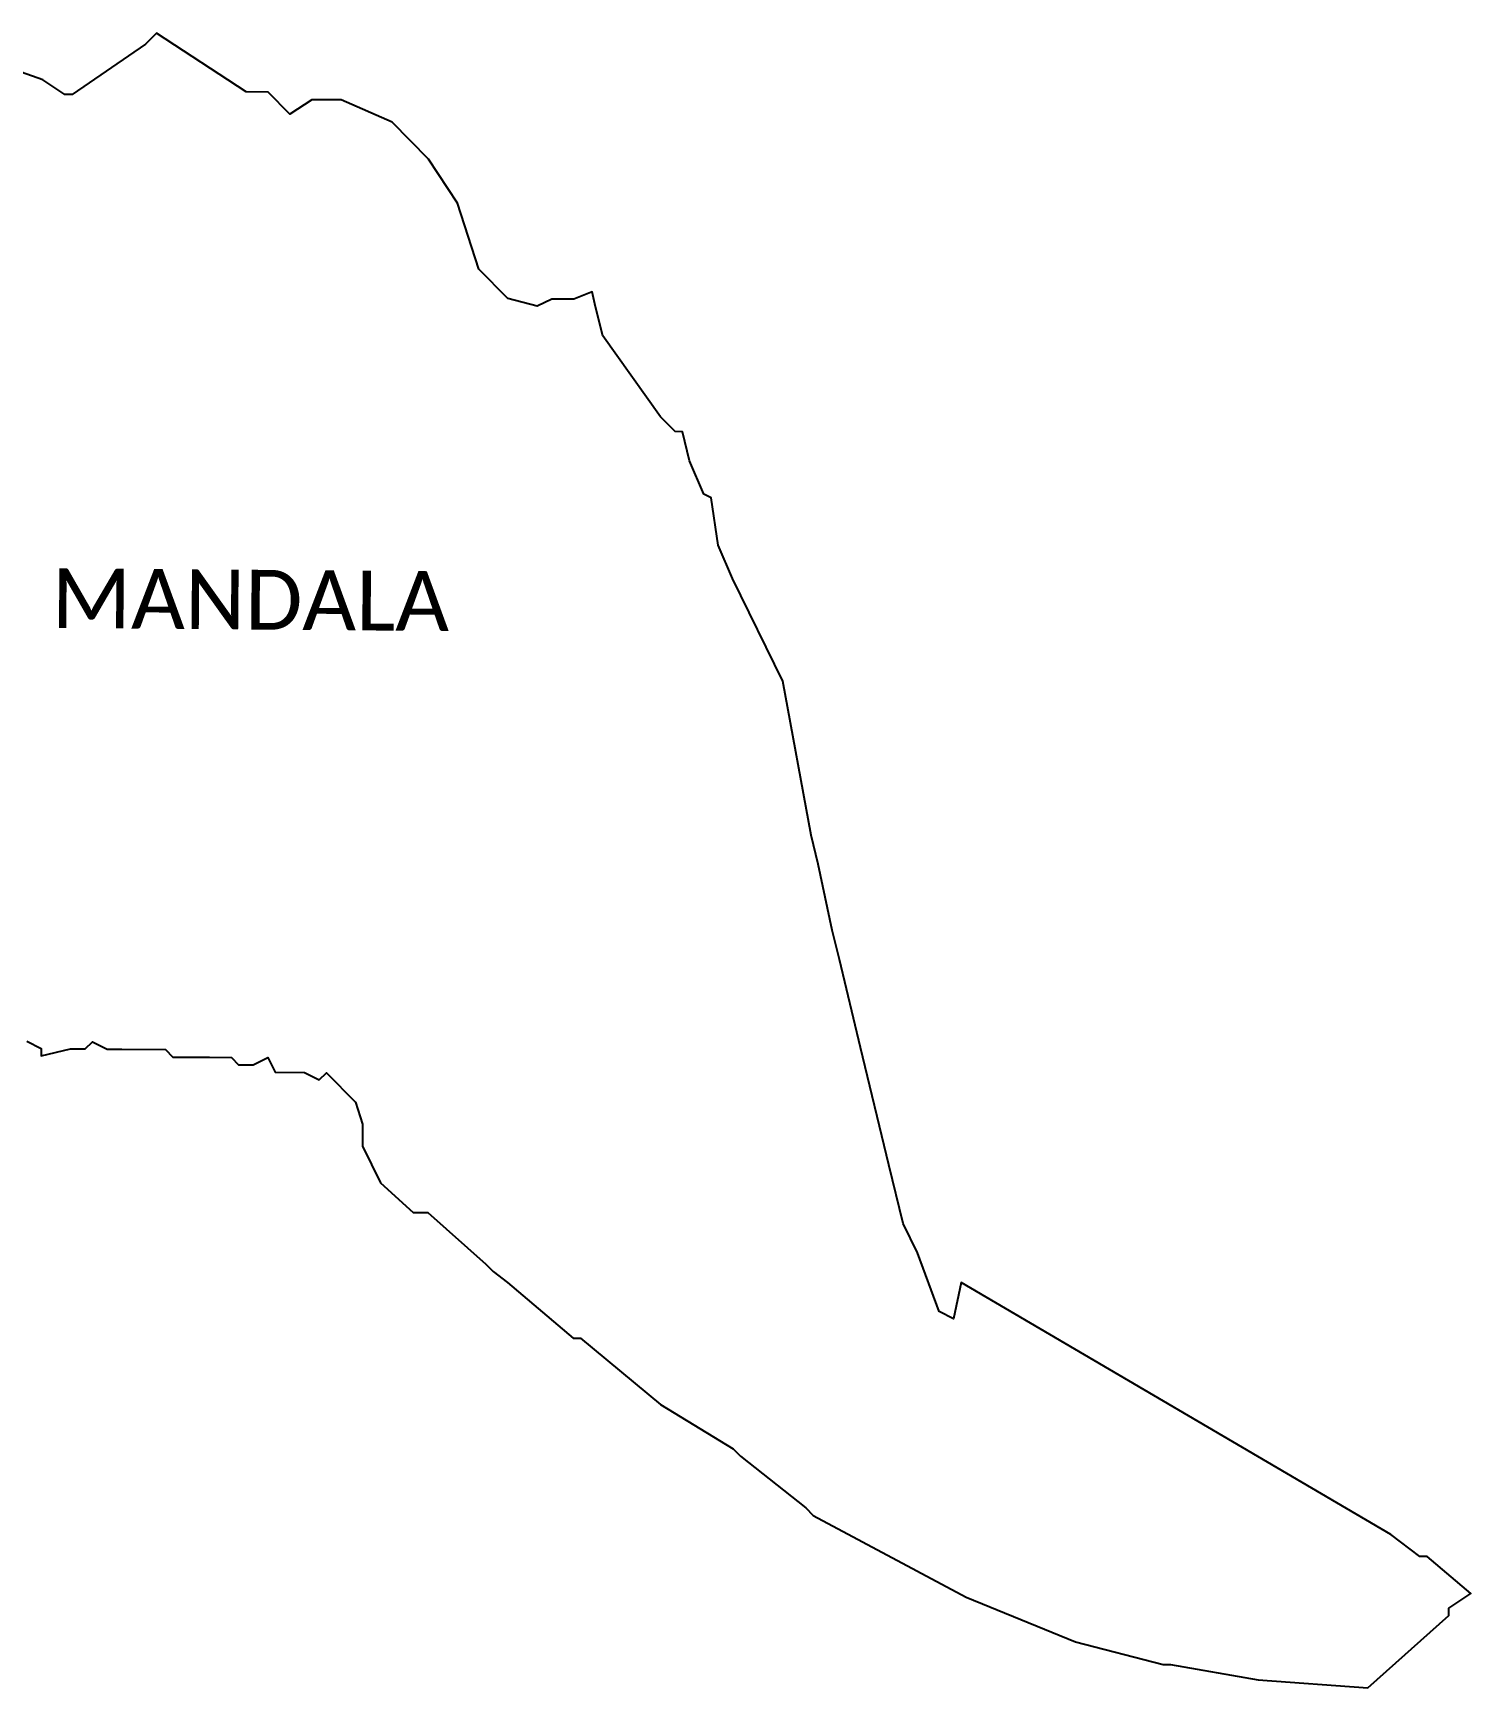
# Model space of a CAD drawing. Header units: metres. Extents: x 278472 to 282426, y 2044685 to 2047644.
# Drawn here: x 280226 to 282426, y 2044685 to 2047219 of the extents above; entities that cross this region are included whole.
import ezdxf

# ---------------------------------------------------------------- set-up
doc = ezdxf.new("R2010")
doc.units = ezdxf.units.M
doc.layers.add('village', color=3, linetype='Continuous')
doc.layers.add('VILLAGE NAME', color=250, linetype='Continuous')
doc.styles.get("Standard").update_dxf_attribs({"font": 'simplex.shx'})

msp = doc.modelspace()

# ---------------------------------------------------------------- linework, layer by layer
at = {"layer": 'village', "color": 3, "true_color": 0x00ff00}
msp.add_lwpolyline([(280215.7, 2045675.4), (280238, 2045664), (280237.9, 2045652.9), (280282.8, 2045663.7), (280305.2, 2045663.5), (280316.5, 2045674.6), (280338.8, 2045663.3), (280361.2, 2045663.1), (280428.4, 2045662.6), (280439.5, 2045651), (280484.3, 2045651), (280495.5, 2045650.9), (280529.1, 2045650.6), (280540.2, 2045639.3), (280562.6, 2045639.1), (280585.1, 2045650.2), (280596.1, 2045627.7), (280640.9, 2045627.4), (280663.2, 2045616), (280674.5, 2045627.1), (280718.9, 2045582), (280729.6, 2045548.3), (280729.6, 2045514.7), (280757.2, 2045458.5), (280807.2, 2045413.3), (280829.6, 2045413.1), (280918.6, 2045334.1), (280929.7, 2045322.8), (280951.9, 2045305.8), (281052.1, 2045221), (281063.3, 2045221), (281185.7, 2045119.2), (281297.1, 2045051.2), (281308.2, 2045039.9), (281408.4, 2044960.8), (281419.5, 2044949.5), (281653.7, 2044824.5), (281821.2, 2044756.1), (281955.3, 2044721.4), (281966.5, 2044721.3), (282100.7, 2044697.9), (282268.6, 2044685.4), (282392.6, 2044796.4), (282392.7, 2044807.7), (282426.4, 2044829.8), (282359.7, 2044886.3), (282348.5, 2044886.4), (282304, 2044920.3), (281646.2, 2045306.1), (281634.6, 2045250.2), (281612.3, 2045261.6), (281579.4, 2045351.4), (281557.4, 2045396.4), (281535.6, 2045486.1), (281492.2, 2045665.6), (281459.7, 2045800.2), (281448.8, 2045845.1), (281427.2, 2045946.1), (281416.3, 2045990.9), (281373.3, 2046226.4), (281296.2, 2046383.8), (281274.2, 2046434.4), (281263.5, 2046507.2), (281252.4, 2046512.9), (281230.4, 2046563.5), (281219.5, 2046608.3), (281208.3, 2046608.4), (281186.1, 2046631), (281097.5, 2046754.9), (281086.6, 2046799.7), (281081.2, 2046822.2), (281053.1, 2046811.2), (281019.5, 2046811.4), (280997, 2046800.4), (280952.3, 2046812), (280907.9, 2046857.1), (280875.1, 2046958.1), (280830.8, 2047025.7), (280775.3, 2047082.1), (280697.1, 2047116.3), (280652.3, 2047116.6), (280618.6, 2047094.5), (280585.2, 2047128.3), (280551.6, 2047128.6), (280414.5, 2047218.5), (280397.6, 2047201.8), (280285.1, 2047124.5), (280274, 2047124.5), (280240.6, 2047147.2), (280207.1, 2047158.6)], dxfattribs=at)

# ---------------------------------------------------------------- texts
at = {"layer": 'VILLAGE NAME', "insert": (280254.2, 2046399.4), "char_height": 91.425, "attachment_point": 1, "rotation": 359.5442}
msp.add_mtext_dynamic_manual_height_columns('{\\fCalibri|b0|i0|c0|p34;MANDALA}', width=798.716, gutter_width=457.1, heights=[0], dxfattribs=at)

doc.saveas('drawing.dxf')
